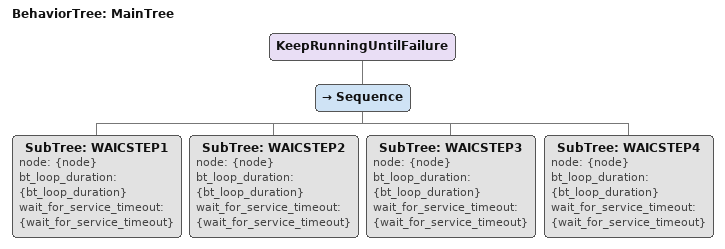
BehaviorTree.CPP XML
<?xml version="1.0" encoding="UTF-8"?>
<root BTCPP_format="4"
      main_tree_to_execute="MainTree">
  <include path="./waic_step_1.xml"/>
  <include path="./waic_step_2.xml"/>
  <include path="./waic_step_3.xml"/>
  <include path="./waic_step_4.xml"/>
  <BehaviorTree ID="MainTree">
    <KeepRunningUntilFailure>
      <Sequence>
        <SubTree ID="WAICSTEP1" node="{node}"
                                bt_loop_duration="{bt_loop_duration}"
                                wait_for_service_timeout="{wait_for_service_timeout}" />
        <SubTree ID="WAICSTEP2" node="{node}"
                                bt_loop_duration="{bt_loop_duration}"
                                wait_for_service_timeout="{wait_for_service_timeout}" />
        <SubTree ID="WAICSTEP3" node="{node}"
                                bt_loop_duration="{bt_loop_duration}"
                                wait_for_service_timeout="{wait_for_service_timeout}" />
        <SubTree ID="WAICSTEP4" node="{node}"
                                bt_loop_duration="{bt_loop_duration}"
                                wait_for_service_timeout="{wait_for_service_timeout}" />
      </Sequence>
    </KeepRunningUntilFailure>
  </BehaviorTree>
</root>
